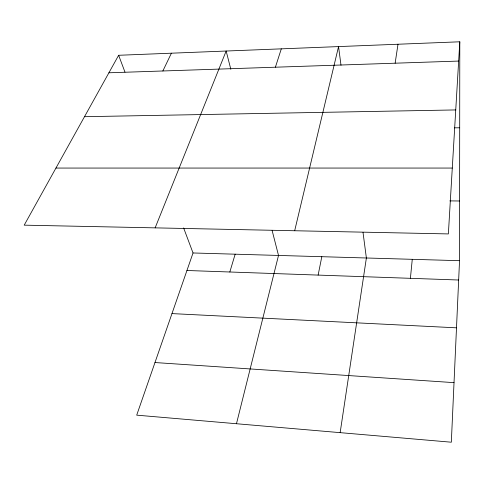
<?xml version="1.0" encoding="UTF-8"?>
<svg xmlns="http://www.w3.org/2000/svg" width="484" height="484" viewBox="0 0 484 484"><rect width="100%" height="100%" fill="white"/><g stroke="black" fill="none" stroke-linecap="round" stroke-linejoin="round"><path stroke-width="0.73" d="M183.611 227.922L193.031 252.969L136.706 415.157L451.33 442.207L459.534 260.688L459.8 41.793L118.64 55.279L24.2 225.157L448.365 233.923L459.8 41.793M410.402 278.318L412.271 259.321M340.149 432.648L366.382 257.99L363.006 232.326M395.138 63.198L397.999 44.238M318.127 275.087L321.818 256.702M294.677 230.747L338.546 46.585L341.002 65.225M236.47 423.736L278.512 255.443L272.111 230.444M229.827 271.996L235.157 254.191M275.396 67.209L281.307 48.848M155.14 227.861L226.155 51.026L230.82 69.248M162.86 70.979L171.403 53.192M108.906 72.788L458.651 61.069M84.494 116.692L455.746 109.928M454.458 127.843L459.697 127.776M55.938 168.063L452.286 168.057M449.811 200.89L459.606 200.993M193.031 252.969L459.534 260.688M186.945 270.495L458.657 280.012M171.977 313.596L456.497 327.825M154.983 362.54L454.022 382.644M118.64 55.279L124.963 72.08"/></g></svg>
